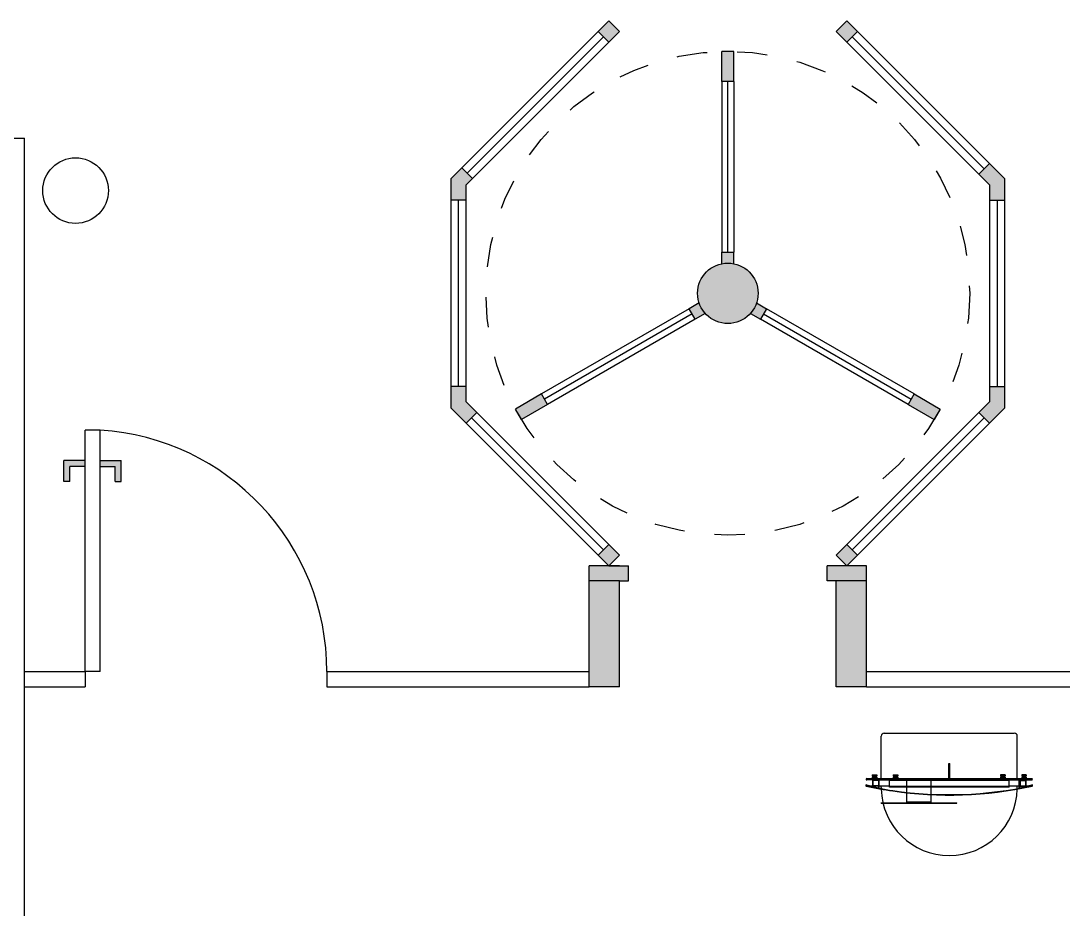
# Model space of a CAD drawing. Extents: x -22 to 17.7, y 1.4 to 35.6.
# Drawn here: x -0.146 to 3.302, y 19.207 to 22.145 of the extents above; entities that cross this region are included whole.
import ezdxf

# ---------------------------------------------------------------- set-up
doc = ezdxf.new("R2010")
doc.units = 0
doc.header["$LTSCALE"] = 0.02
doc.linetypes.add('HIDDEN', pattern=[0.375, 0.25, -0.125])
doc.layers.add('ARCOND_BASE', color=7, linetype='CONTINUOUS')

msp = doc.modelspace()

# ---------------------------------------------------------------- hatches: boundary and pattern name
at = {"layer": 'ARCOND_BASE'}
h = msp.add_hatch(color=256, dxfattribs=at)
h.paths.add_polyline_path([(2.5515, 22.1093), (2.5869, 22.1447), (2.6222, 22.1093), (2.5869, 22.074)])
h.paths.add_polyline_path([(3.0233, 21.6376), (3.0586, 21.6729), (3.1086, 21.6229), (3.1086, 21.5522), (3.0586, 21.5522), (3.0586, 21.6022)])
edge = h.paths.add_edge_path()
edge.add_ellipse((2.193, 21.2436), major_axis=(0.5657, 0.5657), ratio=1, start_angle=403.5675, end_angle=406.4325, ccw=False)
edge.add_line((2.213, 22.0434), (2.213, 21.9436))
edge.add_line((2.213, 21.9436), (2.173, 21.9436))
edge.add_line((2.173, 21.9436), (2.173, 22.0434))
h.paths.add_polyline_path([(1.799, 22.1447), (1.8344, 22.1093), (1.799, 22.074), (1.7637, 22.1093)])
h.paths.add_polyline_path([(1.2773, 21.6229), (1.3126, 21.6583), (1.348, 21.6229), (1.3273, 21.6022), (1.3273, 21.5522), (1.2773, 21.5522)])
h.paths.add_polyline_path([(1.2773, 20.935), (1.3273, 20.935), (1.3273, 20.885), (1.3626, 20.8497), (1.3273, 20.8143), (1.2773, 20.8643)])
h.paths.add_polyline_path([(1.799, 20.4133), (1.8344, 20.3779), (1.799, 20.3426), (1.7637, 20.3779)])
h.paths.add_polyline_path([(2.5869, 20.4133), (2.6222, 20.3779), (2.5869, 20.3426), (2.5515, 20.3779)])
h.paths.add_polyline_path([(3.0233, 20.8497), (3.0586, 20.885), (3.0586, 20.935), (3.1086, 20.935), (3.1086, 20.8643), (3.0586, 20.8143)])
edge = h.paths.add_edge_path()
edge.add_line((2.7892, 20.8763), (2.8092, 20.9109))
edge.add_line((2.8092, 20.9109), (2.8956, 20.8611))
edge.add_ellipse((2.193, 21.2436), major_axis=(-0.5657, 0.5657), ratio=1, start_angle=193.5675, end_angle=196.4325, ccw=False)
edge.add_line((2.8756, 20.8264), (2.7892, 20.8763))
edge = h.paths.add_edge_path()
edge.add_line((1.5767, 20.9109), (1.5967, 20.8763))
edge.add_line((1.5967, 20.8763), (1.5104, 20.8264))
edge.add_ellipse((2.193, 21.2436), major_axis=(0.5657, 0.5657), ratio=1, start_angle=163.5675, end_angle=166.4325, ccw=False)
edge.add_line((1.4904, 20.8611), (1.5767, 20.9109))
edge = h.paths.add_edge_path()
edge.add_ellipse((2.193, 21.2436), major_axis=(-0.0707, 0.0707), ratio=1, start_angle=-135, end_angle=45, ccw=False)
edge.add_ellipse((2.193, 21.2436), major_axis=(0.0707, 0.0707), ratio=1, start_angle=135, end_angle=315, ccw=False)
h.paths.add_polyline_path([(2.5515, 20.2926), (2.6515, 20.2926), (2.6515, 19.9426), (2.5515, 19.9426)])
h.paths.add_polyline_path([(2.5215, 20.3426), (2.5869, 20.3426), (2.6515, 20.3426), (2.6515, 20.2926), (2.5515, 20.2926), (2.5215, 20.2926)])
h.paths.add_polyline_path([(1.7344, 20.3426), (1.8344, 20.3426), (1.8644, 20.3426), (1.8644, 20.2926), (1.8344, 20.2926), (1.7344, 20.2926)])
h.paths.add_polyline_path([(1.7344, 20.2926), (1.8344, 20.2926), (1.8344, 19.9426), (1.7344, 19.9426)])
edge = h.paths.add_edge_path()
edge.add_line((2.173, 21.3802), (2.213, 21.3802))
edge.add_line((2.213, 21.3802), (2.213, 21.3416))
edge.add_ellipse((2.193, 21.2436), major_axis=(0.0707, 0.0707), ratio=1, start_angle=33.463, end_angle=56.537)
edge.add_line((2.173, 21.3416), (2.173, 21.3802))
edge = h.paths.add_edge_path()
edge.add_line((2.0647, 21.1926), (2.0981, 21.212))
edge.add_ellipse((2.193, 21.2436), major_axis=(0.0707, 0.0707), ratio=1, start_angle=153.463, end_angle=176.537)
edge.add_line((2.1181, 21.1773), (2.0847, 21.158))
edge.add_line((2.0847, 21.158), (2.0647, 21.1926))
edge = h.paths.add_edge_path()
edge.add_line((2.2878, 21.212), (2.3213, 21.1926))
edge.add_line((2.3213, 21.1926), (2.3013, 21.158))
edge.add_line((2.3013, 21.158), (2.2678, 21.1773))
edge.add_ellipse((2.193, 21.2436), major_axis=(-0.0707, 0.0707), ratio=1, start_angle=183.463, end_angle=206.537)

# ---------------------------------------------------------------- linework, layer by layer
for p, q in [((1.799, 22.1447), (1.7637, 22.1093)), ((1.799, 22.1447), (1.8344, 22.1093)), ((2.5869, 22.1447), (2.5515, 22.1093)), ((2.6222, 22.1093), (2.5869, 22.1447)), ((1.3126, 21.6583), (1.7637, 22.1093)), ((1.7637, 22.1093), (1.799, 22.074)), ((1.8344, 22.1093), (1.799, 22.074)), ((2.5869, 22.074), (2.5515, 22.1093)), ((2.6222, 22.1093), (2.5869, 22.074)), ((3.0586, 21.6729), (2.6222, 22.1093)), ((1.3303, 21.6406), (1.7813, 22.0916)), ((1.348, 21.6229), (1.799, 22.074)), ((3.0233, 21.6376), (2.5869, 22.074)), ((3.041, 21.6552), (2.6046, 22.0916)), ((2.173, 21.9436), (2.173, 22.0436)), ((2.213, 22.0436), (2.173, 22.0436)), ((2.213, 21.9436), (2.213, 22.0436)), ((2.173, 21.9436), (2.173, 21.3802)), ((2.213, 21.9436), (2.173, 21.9436)), ((2.193, 21.3802), (2.193, 21.9436)), ((2.213, 21.9436), (2.213, 21.3802)), ((-1.2133, 21.7565), (-0.1333, 21.7565)), ((-0.1333, 16.3426), (-0.1333, 21.7565)), ((1.3126, 21.6583), (1.2773, 21.6229)), ((1.3126, 21.6583), (1.348, 21.6229)), ((3.0586, 21.6729), (3.0233, 21.6376)), ((3.0586, 21.6729), (3.1086, 21.6229)), ((1.2773, 21.5522), (1.2773, 21.6229)), ((1.348, 21.6229), (1.3273, 21.6022)), ((3.0233, 21.6376), (3.0586, 21.6022)), ((3.1086, 21.6229), (3.1086, 21.5522)), ((1.3273, 21.5522), (1.3273, 21.6022)), ((3.0586, 21.6022), (3.0586, 21.5522)), ((1.2773, 20.935), (1.2773, 21.5522)), ((1.3273, 21.5522), (1.2773, 21.5522)), ((1.3023, 20.935), (1.3023, 21.5522)), ((1.3273, 20.935), (1.3273, 21.5522)), ((3.0586, 21.5522), (3.0586, 20.935)), ((3.0586, 21.5522), (3.1086, 21.5522)), ((3.0836, 21.5522), (3.0836, 20.935)), ((3.1086, 21.5522), (3.1086, 20.935)), ((2.173, 21.3802), (2.213, 21.3802)), ((2.173, 21.3416), (2.173, 21.3802)), ((2.213, 21.3416), (2.213, 21.3802)), ((2.0981, 21.212), (2.0647, 21.1926)), ((2.2878, 21.212), (2.3213, 21.1926)), ((2.0647, 21.1926), (1.5767, 20.9109)), ((2.0747, 21.1753), (1.5867, 20.8936)), ((2.0847, 21.158), (2.0647, 21.1926)), ((2.1181, 21.1773), (2.0847, 21.158)), ((2.2678, 21.1773), (2.3013, 21.158)), ((2.3213, 21.1926), (2.3013, 21.158)), ((2.3113, 21.1753), (2.7992, 20.8936)), ((2.8092, 20.9109), (2.3213, 21.1926)), ((2.0847, 21.158), (1.5967, 20.8763)), ((2.7892, 20.8763), (2.3013, 21.158)), ((1.2773, 20.8643), (1.2773, 20.935)), ((1.3273, 20.935), (1.2773, 20.935)), ((1.3273, 20.885), (1.3273, 20.935)), ((3.0586, 20.935), (3.0586, 20.885)), ((3.0586, 20.935), (3.1086, 20.935)), ((3.1086, 20.935), (3.1086, 20.8643)), ((1.5767, 20.9109), (1.4901, 20.8609)), ((1.5967, 20.8763), (1.5767, 20.9109)), ((2.8092, 20.9109), (2.7892, 20.8763)), ((2.8092, 20.9109), (2.8958, 20.8609)), ((1.3273, 20.8143), (1.2773, 20.8643)), ((1.3626, 20.8497), (1.3273, 20.885)), ((1.5101, 20.8263), (1.4901, 20.8609)), ((1.5967, 20.8763), (1.5101, 20.8263)), ((2.7892, 20.8763), (2.8758, 20.8263)), ((2.8958, 20.8609), (2.8758, 20.8263)), ((3.0233, 20.8497), (3.0586, 20.885)), ((3.0586, 20.8143), (3.1086, 20.8643)), ((1.3626, 20.8497), (1.3273, 20.8143)), ((1.7813, 20.3956), (1.345, 20.832)), ((1.799, 20.4133), (1.3626, 20.8497)), ((3.0233, 20.8497), (2.5869, 20.4133)), ((3.041, 20.832), (2.6046, 20.3956)), ((3.0233, 20.8497), (3.0586, 20.8143)), ((0.0667, 19.9926), (0.0667, 20.791)), ((0.1167, 20.791), (0.0667, 20.791)), ((0.1167, 19.9926), (0.1167, 20.791)), ((1.7637, 20.3779), (1.3273, 20.8143)), ((3.0586, 20.8143), (2.6222, 20.3779)), ((-0.0033, 20.621), (-0.0033, 20.691)), ((0.0667, 20.691), (-0.0033, 20.691)), ((0.1167, 20.691), (0.1867, 20.691)), ((0.1867, 20.621), (0.1867, 20.691)), ((0.0667, 20.671), (0.0167, 20.671)), ((0.0167, 20.621), (0.0167, 20.671)), ((0.1167, 20.671), (0.1667, 20.671)), ((0.1667, 20.621), (0.1667, 20.671)), ((0.0167, 20.621), (-0.0033, 20.621)), ((0.1667, 20.621), (0.1867, 20.621)), ((1.799, 20.4133), (1.7637, 20.3779)), ((1.8344, 20.3779), (1.799, 20.4133)), ((2.5515, 20.3779), (2.5869, 20.4133)), ((2.5869, 20.4133), (2.6222, 20.3779)), ((1.799, 20.3426), (1.7637, 20.3779)), ((1.8344, 20.3779), (1.799, 20.3426)), ((2.5515, 20.3779), (2.5869, 20.3426)), ((2.5869, 20.3426), (2.6222, 20.3779)), ((1.7344, 19.9426), (1.7344, 20.3426)), ((1.8344, 20.3426), (1.7344, 20.3426)), ((1.799, 20.3426), (1.8644, 20.3426)), ((1.8644, 20.2926), (1.8644, 20.3426)), ((2.5215, 20.2926), (2.5215, 20.3426)), ((2.5869, 20.3426), (2.5215, 20.3426)), ((2.6515, 20.3426), (2.5515, 20.3426)), ((2.6515, 19.9426), (2.6515, 20.3426)), ((1.8344, 20.2926), (1.7344, 20.2926)), ((1.8344, 20.2926), (1.8644, 20.2926)), ((1.8344, 19.9426), (1.8344, 20.2926)), ((2.5515, 20.2926), (2.5215, 20.2926)), ((2.6515, 20.2926), (2.5515, 20.2926)), ((2.5515, 19.9426), (2.5515, 20.2926)), ((-0.1333, 19.9926), (0.0667, 19.9926)), ((0.0667, 19.9926), (0.0667, 19.9426)), ((0.1167, 19.9926), (0.0667, 19.9926)), ((0.8667, 19.9926), (1.7344, 19.9926)), ((0.8667, 19.9926), (0.8667, 19.9426)), ((1.7344, 19.9426), (1.7344, 19.9926)), ((2.6515, 19.9926), (3.3774, 19.9926)), ((-0.1333, 19.9426), (0.0667, 19.9426)), ((0.8667, 19.9426), (1.7344, 19.9426)), ((1.8344, 19.9426), (1.7344, 19.9426)), ((2.6515, 19.9426), (2.5515, 19.9426)), ((2.6515, 19.9426), (3.3774, 19.9426)), ((2.7004, 19.6391), (2.7004, 19.7791)), ((2.7104, 19.7891), (3.1404, 19.7891)), ((3.1504, 19.6391), (3.1504, 19.7791)), ((2.9239, 19.6891), (2.9269, 19.6891)), ((2.9239, 19.6391), (2.9239, 19.6891)), ((2.9269, 19.6391), (2.9269, 19.6891)), ((2.6729, 19.6346), (2.6527, 19.6346)), ((2.6529, 19.6391), (3.1982, 19.6391)), ((2.6529, 19.6361), (2.6529, 19.6376)), ((2.6529, 19.6376), (3.1979, 19.6376)), ((2.6908, 19.6361), (2.6529, 19.6361)), ((2.6705, 19.6511), (2.6855, 19.6511)), ((2.6705, 19.6511), (2.6705, 19.6471)), ((2.6705, 19.6471), (2.6855, 19.6471)), ((2.6705, 19.6431), (2.6705, 19.6391)), ((2.6705, 19.6431), (2.6855, 19.6431)), ((2.6705, 19.6391), (2.6855, 19.6391)), ((2.672, 19.6324), (2.672, 19.6144)), ((2.6729, 19.6346), (2.6729, 19.6361)), ((2.691, 19.6334), (2.673, 19.6334)), ((2.691, 19.6324), (2.673, 19.6324)), ((2.673, 19.6324), (2.673, 19.6144)), ((2.6755, 19.6352), (2.6747, 19.6361)), ((2.6755, 19.6471), (2.6755, 19.6431)), ((2.6755, 19.6361), (2.6755, 19.6346)), ((2.6755, 19.6346), (2.6805, 19.6346)), ((2.6805, 19.6471), (2.6805, 19.6431)), ((2.6805, 19.6361), (2.6805, 19.6346)), ((2.6805, 19.6352), (2.6812, 19.6361)), ((2.6855, 19.6511), (2.6855, 19.6471)), ((2.6855, 19.6431), (2.6855, 19.6391)), ((2.6923, 19.6334), (2.691, 19.6334)), ((2.691, 19.6324), (2.691, 19.6144)), ((2.692, 19.6324), (2.692, 19.6144)), ((2.6938, 19.6346), (2.6923, 19.6346)), ((2.6923, 19.6088), (2.6923, 19.6346)), ((2.6923, 19.6134), (2.6923, 19.6346)), ((2.6938, 19.6085), (2.6938, 19.6346)), ((2.7274, 19.6334), (2.6938, 19.6334)), ((2.7004, 19.6334), (2.7004, 19.6376)), ((2.7274, 19.6104), (2.7274, 19.6364)), ((2.7454, 19.6364), (2.7274, 19.6364)), ((2.7274, 19.6334), (3.1234, 19.6334)), ((2.7404, 19.6511), (2.7554, 19.6511)), ((2.7404, 19.6511), (2.7404, 19.6471)), ((2.7404, 19.6471), (2.7554, 19.6471)), ((2.7404, 19.6431), (2.7404, 19.6391)), ((2.7404, 19.6431), (2.7554, 19.6431)), ((2.7404, 19.6391), (2.7554, 19.6391)), ((2.7454, 19.6367), (2.7447, 19.6376)), ((2.7454, 19.6471), (2.7454, 19.6431)), ((2.7454, 19.6376), (2.7454, 19.6346)), ((2.7454, 19.6346), (2.7504, 19.6346)), ((2.7504, 19.6471), (2.7504, 19.6431)), ((2.7504, 19.6376), (2.7504, 19.6346)), ((2.7504, 19.6367), (2.7512, 19.6376)), ((3.1004, 19.6364), (2.7504, 19.6364)), ((2.7554, 19.6511), (2.7554, 19.6471)), ((2.7554, 19.6431), (2.7554, 19.6391)), ((3.0954, 19.6511), (3.0954, 19.6471)), ((3.1104, 19.6511), (3.0954, 19.6511)), ((3.1104, 19.6471), (3.0954, 19.6471)), ((3.0954, 19.6431), (3.0954, 19.6391)), ((3.1104, 19.6431), (3.0954, 19.6431)), ((3.1104, 19.6391), (3.0954, 19.6391)), ((3.1004, 19.6367), (3.0996, 19.6376)), ((3.1004, 19.6471), (3.1004, 19.6431)), ((3.1004, 19.6376), (3.1004, 19.6346)), ((3.1054, 19.6346), (3.1004, 19.6346)), ((3.1054, 19.6471), (3.1054, 19.6431)), ((3.1054, 19.6367), (3.1061, 19.6376)), ((3.1054, 19.6376), (3.1054, 19.6346)), ((3.1234, 19.6364), (3.1054, 19.6364)), ((3.1104, 19.6511), (3.1104, 19.6471)), ((3.1104, 19.6431), (3.1104, 19.6391)), ((3.1234, 19.6104), (3.1234, 19.6364)), ((3.157, 19.6334), (3.1234, 19.6334)), ((3.1504, 19.6334), (3.1504, 19.6376)), ((3.157, 19.6346), (3.1585, 19.6346)), ((3.157, 19.6085), (3.157, 19.6346)), ((3.1585, 19.6088), (3.1585, 19.6346)), ((3.1585, 19.6134), (3.1585, 19.6346)), ((3.1598, 19.6334), (3.1585, 19.6334)), ((3.1588, 19.6324), (3.1588, 19.6144)), ((3.1598, 19.6334), (3.1778, 19.6334)), ((3.1598, 19.6324), (3.1778, 19.6324)), ((3.1598, 19.6324), (3.1598, 19.6144)), ((3.16, 19.6361), (3.1979, 19.6361)), ((3.1803, 19.6511), (3.1653, 19.6511)), ((3.1653, 19.6511), (3.1653, 19.6471)), ((3.1803, 19.6471), (3.1653, 19.6471)), ((3.1653, 19.6431), (3.1653, 19.6391)), ((3.1803, 19.6431), (3.1653, 19.6431)), ((3.1803, 19.6391), (3.1653, 19.6391)), ((3.1703, 19.6352), (3.1696, 19.6361)), ((3.1703, 19.6471), (3.1703, 19.6431)), ((3.1703, 19.6361), (3.1703, 19.6346)), ((3.1753, 19.6346), (3.1703, 19.6346)), ((3.1753, 19.6471), (3.1753, 19.6431)), ((3.1753, 19.6352), (3.1761, 19.6361)), ((3.1753, 19.6361), (3.1753, 19.6346)), ((3.1778, 19.6324), (3.1778, 19.6144)), ((3.1779, 19.6346), (3.1779, 19.6361)), ((3.1779, 19.6346), (3.1982, 19.6346)), ((3.1788, 19.6324), (3.1788, 19.6144)), ((3.1803, 19.6511), (3.1803, 19.6471)), ((3.1803, 19.6431), (3.1803, 19.6391)), ((3.1979, 19.6361), (3.1979, 19.6376)), ((2.6518, 19.6171), (2.6514, 19.6156)), ((2.6716, 19.6144), (2.6713, 19.6129)), ((2.691, 19.6144), (2.673, 19.6144)), ((2.691, 19.6134), (2.673, 19.6134)), ((2.6923, 19.6134), (2.691, 19.6134)), ((2.6938, 19.6134), (2.6923, 19.6134)), ((2.7274, 19.6134), (2.6938, 19.6134)), ((2.7004, 19.6091), (2.7004, 19.6134)), ((2.7274, 19.6134), (3.1234, 19.6134)), ((3.1234, 19.6104), (2.7274, 19.6104)), ((2.7854, 19.5833), (2.7854, 19.6104)), ((2.8654, 19.5833), (2.8654, 19.6104)), ((3.157, 19.6134), (3.1234, 19.6134)), ((3.1504, 19.6091), (3.1504, 19.6134)), ((3.1598, 19.6134), (3.1585, 19.6134)), ((3.1598, 19.6144), (3.1778, 19.6144)), ((3.1598, 19.6134), (3.1778, 19.6134)), ((3.1792, 19.6144), (3.1795, 19.6129)), ((3.1991, 19.6171), (3.1994, 19.6156)), ((2.7004, 19.5591), (2.9504, 19.5591)), ((2.7004, 19.5576), (2.7004, 19.5591)), ((2.7004, 19.5576), (2.9504, 19.5576)), ((2.7854, 19.5591), (2.7854, 19.5833)), ((2.8654, 19.5611), (2.7854, 19.5611)), ((2.8654, 19.5591), (2.8654, 19.5833)), ((2.9504, 19.5576), (2.9504, 19.5591))]:
    msp.add_line(p, q, dxfattribs=at)
at = {"layer": 'ARCOND_BASE', "linetype": 'Continuous'}
for p, q in [((2.7854, 19.6104), (2.7854, 19.6334)), ((2.8654, 19.6104), (2.8654, 19.6334))]:
    msp.add_line(p, q, dxfattribs=at)
at = {"layer": 'ARCOND_BASE', "linetype": 'HIDDEN'}
msp.add_circle((2.193, 21.2436), 0.8, dxfattribs=at)
at = {"layer": 'ARCOND_BASE'}
for centre, radius in [((0.0354, 21.5832), 0.1086), ((2.193, 21.2436), 0.1)]:
    msp.add_circle(centre, radius, dxfattribs=at)
for centre, radius, start, end in [((0.0667, 19.9926), 0.8, 0, 86.4167), ((2.7104, 19.7791), 0.01, 90, 180), ((3.1404, 19.7791), 0.01, 360, 90), ((2.652, 19.6163), 0.00228, 87.2252, 247.8431), ((2.6527, 19.6368), 0.00225, 90, 270), ((2.9258, 20.8563), 1.2677, 257.5301, 258.434), ((2.673, 19.6324), 0.001, 90, 180), ((2.6908, 19.6346), 0.003, 0, 90), ((2.6908, 19.6346), 0.0015, 0, 90), ((2.691, 19.6324), 0.001, 0, 90), ((3.16, 19.6346), 0.003, 90, 180), ((3.16, 19.6346), 0.0015, 90, 180), ((3.1598, 19.6324), 0.001, 90, 180), ((3.1778, 19.6324), 0.001, 0, 90), ((2.925, 20.8563), 1.2677, 281.566, 282.4699), ((3.1982, 19.6368), 0.00225, 270, 90), ((3.1988, 19.6163), 0.00228, 292.1569, 92.7748), ((2.925, 20.8563), 1.2722, 257.5301, 261.566), ((2.925, 20.8563), 1.2707, 257.5301, 261.5559), ((2.9258, 20.8563), 1.2692, 257.5301, 259.3992), ((2.673, 19.6144), 0.001, 180, 270), ((2.691, 19.6144), 0.001, 270, 360), ((2.6923, 19.6085), 0.0015, 259.468, 0), ((2.9254, 19.6091), 0.225, 180, 180.8911), ((2.9254, 19.6091), 0.225, 181.2805, 358.7567), ((2.925, 20.8563), 1.2707, 261.5559, 282.4699), ((2.925, 20.8563), 1.2722, 261.566, 282.4699), ((2.9254, 19.6091), 0.225, 359.1462, 360), ((3.1585, 19.6085), 0.0015, 180, 245.3293), ((2.925, 20.8563), 1.2692, 280.6008, 282.4699), ((3.1598, 19.6144), 0.001, 180, 270), ((3.1778, 19.6144), 0.001, 270, 0)]:
    msp.add_arc(centre, radius, start, end, dxfattribs=at)
for points in [[(0.0167, 20.621), (0.0167, 20.671), (-0.0033, 20.621), (-0.0033, 20.691)], [(0.0667, 20.691), (-0.0033, 20.691), (0.0667, 20.671), (0.0167, 20.671)], [(0.1867, 20.691), (0.1167, 20.691), (0.1667, 20.671), (0.1167, 20.671)], [(0.1867, 20.621), (0.1867, 20.691), (0.1667, 20.621), (0.1667, 20.671)]]:
    msp.add_solid(points, dxfattribs=at)

doc.saveas('drawing.dxf')
